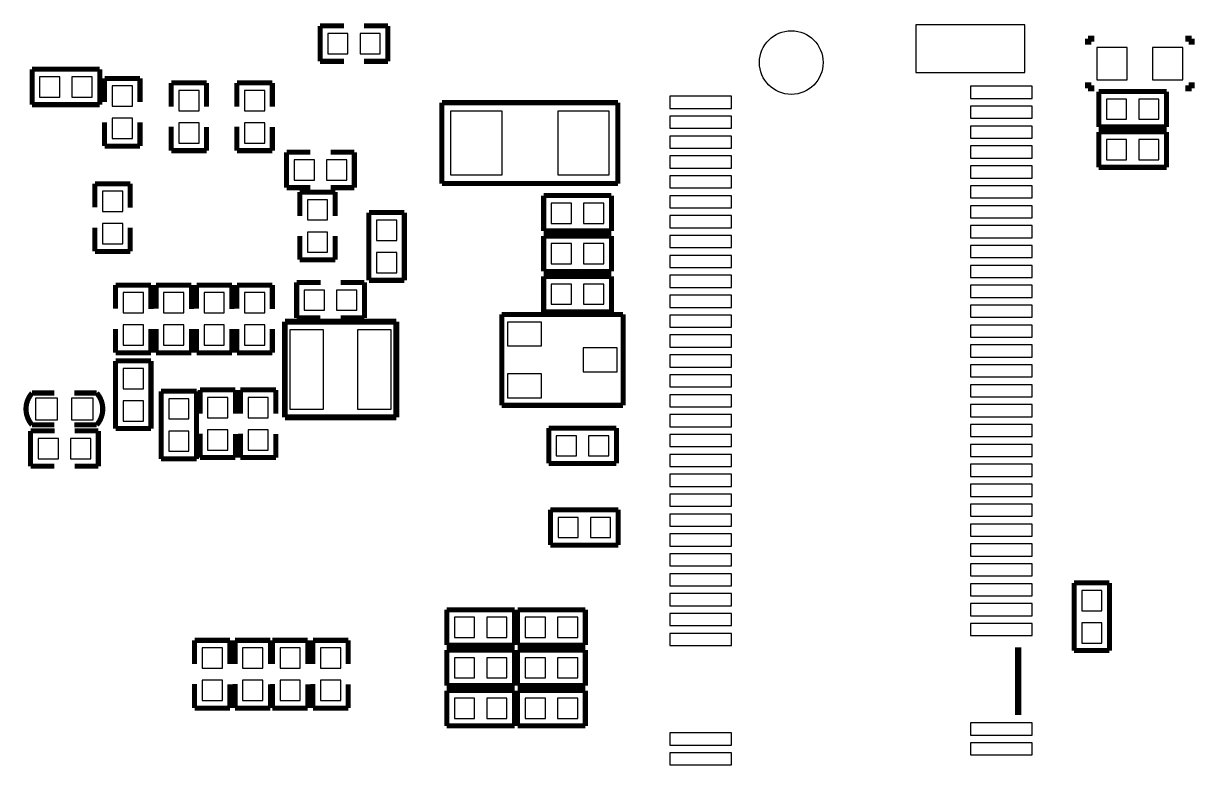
# Model space of a CAD drawing. Extents: x -68.1 to 17, y 26 to 103.8.
# Drawn here: x -31.29 to -1.86, y 62.04 to 80.62 of the extents above; entities that cross this region are included whole.
import ezdxf

# ---------------------------------------------------------------- set-up
doc = ezdxf.new("R2010")
doc.units = 0
doc.layers.add('PG_SILKSCREEN_BOTTOM', color=134, linetype='CONTINUOUS')
doc.layers.add('PIN_BOTTOM', color=242, linetype='CONTINUOUS')

msp = doc.modelspace()

# ---------------------------------------------------------------- linework, layer by layer
at = {"layer": 'PG_SILKSCREEN_BOTTOM'}
for points, const_width in [([(-23.83282, 80.55356), (-23.83282, 79.66456)], 0.127), ([(-23.23592, 80.55356), (-23.83282, 80.55356)], 0.127), ([(-22.13102, 80.55356), (-22.72792, 80.55356)], 0.127), ([(-22.13102, 79.66456), (-22.13102, 80.55356)], 0.127), ([(-4.536694, 80.082136), (-4.536694, 80.234536)], 0.1524), ([(-4.536694, 80.234536), (-4.384294, 80.234536)], 0.1524), ([(-1.938782, 80.234536), (-2.091182, 80.234536)], 0.1524), ([(-1.938782, 80.082136), (-1.938782, 80.234536)], 0.1524), ([(-31.072074, 79.464154), (-31.072074, 78.575154)], 0.127), ([(-29.370274, 79.464154), (-31.072074, 79.464154)], 0.127), ([(-29.370274, 78.575154), (-29.370274, 79.464154)], 0.127), ([(-23.83282, 79.66456), (-23.23592, 79.66456)], 0.127), ([(-22.73173, 79.66456), (-22.13102, 79.66456)], 0.127), ([(-29.248354, 79.235554), (-29.248354, 78.638654)], 0.127), ([(-28.359354, 79.235554), (-29.248354, 79.235554)], 0.127), ([(-28.359354, 78.638654), (-28.359354, 79.235554)], 0.127), ([(-27.574494, 79.121254), (-27.574494, 78.524354)], 0.127), ([(-26.685494, 79.121254), (-27.574494, 79.121254)], 0.127), ([(-26.685494, 78.524354), (-26.685494, 79.121254)], 0.127), ([(-25.923494, 79.121254), (-25.923494, 78.524354)], 0.127), ([(-25.034494, 79.121254), (-25.923494, 79.121254)], 0.127), ([(-25.034494, 78.524354), (-25.034494, 79.121254)], 0.127), ([(-4.536694, 79.135224), (-4.536694, 78.982824)], 0.1524), ([(-1.938782, 79.135224), (-1.938782, 78.982824)], 0.1524), ([(-4.536694, 78.982824), (-4.384294, 78.982824)], 0.1524), ([(-4.268978, 78.9051), (-4.268978, 78.0161)], 0.127), ([(-2.567178, 78.9051), (-4.268978, 78.9051)], 0.127), ([(-2.567178, 78.0161), (-2.567178, 78.9051)], 0.127), ([(-1.938782, 78.982824), (-2.091182, 78.982824)], 0.1524), ([(-31.072074, 78.575154), (-29.370274, 78.575154)], 0.127), ([(-16.35252, 78.6257), (-20.77212, 78.6257)], 0.127), ([(-20.77212, 78.6257), (-20.77212, 76.5937)], 0.127), ([(-16.35252, 76.5937), (-16.35252, 78.6257)], 0.127), ([(-29.248354, 78.134464), (-29.248354, 77.533754)], 0.127), ([(-28.359354, 77.533754), (-28.359354, 78.130654)], 0.127), ([(-27.574494, 78.020164), (-27.574494, 77.419454)], 0.127), ([(-26.685494, 77.419454), (-26.685494, 78.016354)], 0.127), ([(-25.923494, 78.020164), (-25.923494, 77.419454)], 0.127), ([(-25.034494, 77.419454), (-25.034494, 78.016354)], 0.127), ([(-4.268978, 78.0161), (-2.567178, 78.0161)], 0.127), ([(-4.268978, 77.8891), (-4.268978, 77.0001)], 0.127), ([(-2.567178, 77.8891), (-4.268978, 77.8891)], 0.127), ([(-2.567178, 77.0001), (-2.567178, 77.8891)], 0.127), ([(-29.248354, 77.533754), (-28.359354, 77.533754)], 0.127), ([(-27.574494, 77.419454), (-26.685494, 77.419454)], 0.127), ([(-25.923494, 77.419454), (-25.034494, 77.419454)], 0.127), ([(-24.6761, 77.37856), (-24.6761, 76.48956)], 0.127), ([(-24.07539, 77.37856), (-24.6761, 77.37856)], 0.127), ([(-22.9743, 77.37856), (-23.5712, 77.37856)], 0.127), ([(-22.9743, 76.48956), (-22.9743, 77.37856)], 0.127), ([(-4.268978, 77.0001), (-2.567178, 77.0001)], 0.127), ([(-29.492194, 76.588366), (-29.492194, 75.991466)], 0.127), ([(-28.603194, 76.588366), (-29.492194, 76.588366)], 0.127), ([(-28.603194, 75.987656), (-28.603194, 76.588366)], 0.127), ([(-24.6761, 76.48956), (-24.0792, 76.48956)], 0.127), ([(-23.5712, 76.48956), (-22.9743, 76.48956)], 0.127), ([(-20.77212, 76.5937), (-16.35252, 76.5937)], 0.127), ([(-24.343614, 76.378054), (-24.343614, 75.781154)], 0.127), ([(-23.454614, 76.378054), (-24.343614, 76.378054)], 0.127), ([(-23.454614, 75.777344), (-23.454614, 76.378054)], 0.127), ([(-18.21688, 76.2889), (-18.21688, 75.3999)], 0.127), ([(-16.51508, 76.2889), (-18.21688, 76.2889)], 0.127), ([(-16.51508, 75.3999), (-16.51508, 76.2889)], 0.127), ([(-22.606254, 75.861926), (-22.606254, 74.160126)], 0.127), ([(-21.717254, 75.861926), (-22.606254, 75.861926)], 0.127), ([(-21.717254, 74.160126), (-21.717254, 75.861926)], 0.127), ([(-29.492194, 75.483466), (-29.492194, 74.886566)], 0.127), ([(-28.603194, 74.886566), (-28.603194, 75.483466)], 0.127), ([(-24.343614, 75.273154), (-24.343614, 74.676254)], 0.127), ([(-23.454614, 74.676254), (-23.454614, 75.273154)], 0.127), ([(-18.21688, 75.3999), (-16.51508, 75.3999)], 0.127), ([(-16.51508, 75.2729), (-18.21688, 75.2729)], 0.127), ([(-18.21688, 75.2729), (-18.21688, 74.3839)], 0.127), ([(-16.51508, 74.3839), (-16.51508, 75.2729)], 0.127), ([(-29.492194, 74.886566), (-28.603194, 74.886566)], 0.127), ([(-24.343614, 74.676254), (-23.454614, 74.676254)], 0.127), ([(-18.21688, 74.3839), (-16.51508, 74.3839)], 0.127), ([(-24.422354, 74.106786), (-24.422354, 73.217786)], 0.127), ([(-23.821644, 74.106786), (-24.422354, 74.106786)], 0.127), ([(-22.720554, 74.106786), (-23.317454, 74.106786)], 0.127), ([(-22.720554, 73.217786), (-22.720554, 74.106786)], 0.127), ([(-22.606254, 74.160126), (-21.717254, 74.160126)], 0.127), ([(-16.51508, 74.2569), (-18.21688, 74.2569)], 0.127), ([(-18.21688, 74.2569), (-18.21688, 73.3679)], 0.127), ([(-16.51508, 73.3679), (-16.51508, 74.2569)], 0.127), ([(-28.971494, 74.041254), (-28.971494, 73.444354)], 0.127), ([(-28.082494, 74.041254), (-28.971494, 74.041254)], 0.127), ([(-28.082494, 73.440544), (-28.082494, 74.041254)], 0.127), ([(-27.955494, 74.041254), (-27.955494, 73.444354)], 0.127), ([(-27.066494, 74.041254), (-27.955494, 74.041254)], 0.127), ([(-27.066494, 73.440544), (-27.066494, 74.041254)], 0.127), ([(-26.939494, 74.041254), (-26.939494, 73.444354)], 0.127), ([(-26.050494, 74.041254), (-26.939494, 74.041254)], 0.127), ([(-26.050494, 73.440544), (-26.050494, 74.041254)], 0.127), ([(-25.923494, 74.041254), (-25.923494, 73.444354)], 0.127), ([(-25.034494, 74.041254), (-25.923494, 74.041254)], 0.127), ([(-25.034494, 73.440544), (-25.034494, 74.041254)], 0.127), ([(-24.422354, 73.217786), (-23.825454, 73.217786)], 0.127), ([(-23.317454, 73.217786), (-22.720554, 73.217786)], 0.127), ([(-19.27098, 73.3044), (-16.22298, 73.3044)], 0.127), ([(-19.27098, 71.0184), (-19.27098, 73.3044)], 0.127), ([(-18.21688, 73.3679), (-16.51508, 73.3679)], 0.127), ([(-16.22298, 73.3044), (-16.22298, 71.0184)], 0.127), ([(-28.971494, 72.936354), (-28.971494, 72.339454)], 0.127), ([(-28.082494, 72.339454), (-28.082494, 72.936354)], 0.127), ([(-27.955494, 72.936354), (-27.955494, 72.339454)], 0.127), ([(-27.066494, 72.339454), (-27.066494, 72.936354)], 0.127), ([(-26.939494, 72.936354), (-26.939494, 72.339454)], 0.127), ([(-26.050494, 72.339454), (-26.050494, 72.936354)], 0.127), ([(-25.923494, 72.936354), (-25.923494, 72.339454)], 0.127), ([(-25.034494, 72.339454), (-25.034494, 72.936354)], 0.127), ([(-24.720042, 70.720458), (-24.720042, 73.12025)], 0.150114), ([(-24.720042, 73.12025), (-21.919946, 73.12025)], 0.150114), ([(-21.919946, 73.12025), (-21.919946, 70.720458)], 0.150114), ([(-28.971494, 72.339454), (-28.082494, 72.339454)], 0.127), ([(-27.955494, 72.339454), (-27.066494, 72.339454)], 0.127), ([(-26.939494, 72.339454), (-26.050494, 72.339454)], 0.127), ([(-25.923494, 72.339454), (-25.034494, 72.339454)], 0.127), ([(-28.971494, 72.136254), (-28.971494, 70.434454)], 0.127), ([(-28.082494, 72.136254), (-28.971494, 72.136254)], 0.127), ([(-28.082494, 70.434454), (-28.082494, 72.136254)], 0.127), ([(-31.072074, 71.327264), (-30.50921, 71.327264)], 0.130048), ([(-29.446474, 71.327264), (-30.009338, 71.327264)], 0.130048), ([(-27.828494, 71.374254), (-27.828494, 69.672454)], 0.127), ([(-26.939494, 71.374254), (-27.828494, 71.374254)], 0.127), ([(-26.939494, 69.672454), (-26.939494, 71.374254)], 0.127), ([(-26.850594, 71.407274), (-26.850594, 70.810374)], 0.127), ([(-25.961594, 71.407274), (-26.850594, 71.407274)], 0.127), ([(-25.961594, 70.810374), (-25.961594, 71.407274)], 0.127), ([(-25.834594, 71.407274), (-25.834594, 70.810374)], 0.127), ([(-24.945594, 71.407274), (-25.834594, 71.407274)], 0.127), ([(-24.945594, 70.810374), (-24.945594, 71.407274)], 0.127), ([(-16.22298, 71.0184), (-19.27098, 71.0184)], 0.127), ([(-21.919946, 70.720458), (-24.720042, 70.720458)], 0.150114), ([(-31.107634, 70.376034), (-31.107634, 69.487034)], 0.127), ([(-30.506924, 70.376034), (-31.107634, 70.376034)], 0.127), ([(-30.50921, 70.527164), (-31.072074, 70.527164)], 0.130048), ([(-30.009338, 70.527164), (-29.446474, 70.527164)], 0.130048), ([(-29.405834, 70.376034), (-30.002734, 70.376034)], 0.127), ([(-29.405834, 69.487034), (-29.405834, 70.376034)], 0.127), ([(-28.971494, 70.434454), (-28.082494, 70.434454)], 0.127), ([(-26.850594, 70.306184), (-26.850594, 69.705474)], 0.127), ([(-25.961594, 69.705474), (-25.961594, 70.302374)], 0.127), ([(-25.834594, 70.306184), (-25.834594, 69.705474)], 0.127), ([(-24.945594, 69.705474), (-24.945594, 70.302374)], 0.127), ([(-18.08988, 70.4469), (-18.08988, 69.5579)], 0.127), ([(-16.38808, 70.4469), (-18.08988, 70.4469)], 0.127), ([(-16.38808, 69.5579), (-16.38808, 70.4469)], 0.127), ([(-26.850594, 69.705474), (-25.961594, 69.705474)], 0.127), ([(-25.834594, 69.705474), (-24.945594, 69.705474)], 0.127), ([(-31.107634, 69.487034), (-30.510734, 69.487034)], 0.127), ([(-30.002734, 69.487034), (-29.405834, 69.487034)], 0.127), ([(-27.828494, 69.672454), (-26.939494, 69.672454)], 0.127), ([(-18.08988, 69.5579), (-16.38808, 69.5579)], 0.127), ([(-18.0467, 68.39458), (-18.0467, 67.50558)], 0.127), ([(-16.3449, 68.39458), (-18.0467, 68.39458)], 0.127), ([(-16.3449, 67.50558), (-16.3449, 68.39458)], 0.127), ([(-18.0467, 67.50558), (-16.3449, 67.50558)], 0.127), ([(-4.0005, 66.55689), (-4.8895, 66.55689)], 0.127), ([(-4.8895, 66.55689), (-4.8895, 64.85509)], 0.127), ([(-4.0005, 64.85509), (-4.0005, 66.55689)], 0.127), ([(-20.6502, 65.88252), (-20.6502, 64.99352)], 0.127), ([(-18.9484, 65.88252), (-20.6502, 65.88252)], 0.127), ([(-18.9484, 64.99352), (-18.9484, 65.88252)], 0.127), ([(-17.1704, 65.88252), (-18.8722, 65.88252)], 0.127), ([(-18.8722, 65.88252), (-18.8722, 64.99352)], 0.127), ([(-17.1704, 64.99352), (-17.1704, 65.88252)], 0.127), ([(-26.0985, 65.1129), (-26.9875, 65.1129)], 0.127), ([(-26.9875, 65.1129), (-26.9875, 64.516)], 0.127), ([(-26.0985, 64.516), (-26.0985, 65.1129)], 0.127), ([(-25.0825, 65.1129), (-25.9715, 65.1129)], 0.127), ([(-25.9715, 65.1129), (-25.9715, 64.516)], 0.127), ([(-25.0825, 64.516), (-25.0825, 65.1129)], 0.127), ([(-25.0317, 65.1129), (-25.0317, 64.516)], 0.127), ([(-24.1427, 65.1129), (-25.0317, 65.1129)], 0.127), ([(-24.1427, 64.516), (-24.1427, 65.1129)], 0.127), ([(-24.0157, 65.1129), (-24.0157, 64.516)], 0.127), ([(-23.1267, 65.1129), (-24.0157, 65.1129)], 0.127), ([(-23.1267, 64.516), (-23.1267, 65.1129)], 0.127), ([(-20.6502, 64.99352), (-18.9484, 64.99352)], 0.127), ([(-18.8722, 64.99352), (-17.1704, 64.99352)], 0.127), ([(-18.9484, 64.86652), (-20.6502, 64.86652)], 0.127), ([(-20.6502, 64.86652), (-20.6502, 63.97752)], 0.127), ([(-18.9484, 63.97752), (-18.9484, 64.86652)], 0.127), ([(-18.8722, 64.86652), (-18.8722, 63.97752)], 0.127), ([(-17.1704, 64.86652), (-18.8722, 64.86652)], 0.127), ([(-17.1704, 63.97752), (-17.1704, 64.86652)], 0.127), ([(-6.295136, 63.234062), (-6.295136, 64.934084)], 0.1524), ([(-4.8895, 64.85509), (-4.0005, 64.85509)], 0.127), ([(-26.9875, 64.01181), (-26.9875, 63.4111)], 0.127), ([(-26.0985, 63.4111), (-26.0985, 64.008)], 0.127), ([(-25.9715, 64.01181), (-25.9715, 63.4111)], 0.127), ([(-25.0825, 63.4111), (-25.0825, 64.008)], 0.127), ([(-25.0317, 64.01181), (-25.0317, 63.4111)], 0.127), ([(-24.1427, 63.4111), (-24.1427, 64.008)], 0.127), ([(-24.0157, 64.01181), (-24.0157, 63.4111)], 0.127), ([(-23.1267, 63.4111), (-23.1267, 64.008)], 0.127), ([(-20.6502, 63.97752), (-18.9484, 63.97752)], 0.127), ([(-18.9484, 63.85052), (-20.6502, 63.85052)], 0.127), ([(-20.6502, 63.85052), (-20.6502, 62.96152)], 0.127), ([(-18.9484, 62.96152), (-18.9484, 63.85052)], 0.127), ([(-18.8722, 63.97752), (-17.1704, 63.97752)], 0.127), ([(-18.8722, 63.85052), (-18.8722, 62.96152)], 0.127), ([(-17.1704, 63.85052), (-18.8722, 63.85052)], 0.127), ([(-17.1704, 62.96152), (-17.1704, 63.85052)], 0.127), ([(-26.9875, 63.4111), (-26.0985, 63.4111)], 0.127), ([(-25.9715, 63.4111), (-25.0825, 63.4111)], 0.127), ([(-25.0317, 63.4111), (-24.1427, 63.4111)], 0.127), ([(-24.0157, 63.4111), (-23.1267, 63.4111)], 0.127), ([(-20.6502, 62.96152), (-18.9484, 62.96152)], 0.127), ([(-18.8722, 62.96152), (-17.1704, 62.96152)], 0.127)]:
    msp.add_lwpolyline(points, dxfattribs=dict(at, const_width=const_width))
at = {"layer": 'PG_SILKSCREEN_BOTTOM', "const_width": 0.130048}
for points in [[(-31.072074, 70.527164, -0.377946), (-31.072074, 71.327264)], [(-29.446474, 70.527164, 0.377946), (-29.446474, 71.327264)]]:
    msp.add_lwpolyline(points, format="xyb", dxfattribs=at)
at = {"layer": 'PIN_BOTTOM'}
for points in [[(-23.13432, 79.85506), (-23.13432, 80.36306), (-23.64232, 80.36306), (-23.64232, 79.85506)], [(-22.32152, 79.85506), (-22.32152, 80.36306), (-22.82952, 80.36306), (-22.82952, 79.85506)], [(-8.866632, 79.387192), (-6.123432, 79.387192), (-6.123432, 80.580992), (-8.866632, 80.580992)], [(-4.317238, 80.01508), (-4.317238, 79.20228), (-3.555238, 79.20228), (-3.555238, 80.01508)], [(-2.920238, 80.01508), (-2.920238, 79.20228), (-2.158238, 79.20228), (-2.158238, 80.01508)], [(-30.881574, 79.273654), (-30.881574, 78.765654), (-30.373574, 78.765654), (-30.373574, 79.273654)], [(-30.068774, 79.273654), (-30.068774, 78.765654), (-29.560774, 78.765654), (-29.560774, 79.273654)], [(-29.057854, 78.537054), (-28.549854, 78.537054), (-28.549854, 79.045054), (-29.057854, 79.045054)], [(-27.383994, 78.422754), (-26.875994, 78.422754), (-26.875994, 78.930754), (-27.383994, 78.930754)], [(-25.732994, 78.422754), (-25.224994, 78.422754), (-25.224994, 78.930754), (-25.732994, 78.930754)], [(-7.494778, 78.731618), (-5.945378, 78.731618), (-5.945378, 79.036418), (-7.494778, 79.036418)], [(-15.044674, 78.481682), (-13.495274, 78.481682), (-13.495274, 78.786482), (-15.044674, 78.786482)], [(-4.078478, 78.7146), (-4.078478, 78.2066), (-3.570478, 78.2066), (-3.570478, 78.7146)], [(-3.265678, 78.7146), (-3.265678, 78.2066), (-2.757678, 78.2066), (-2.757678, 78.7146)], [(-19.26082, 76.8096), (-19.26082, 78.4098), (-20.55622, 78.4098), (-20.55622, 76.8096)], [(-16.56842, 76.8096), (-16.56842, 78.4098), (-17.86382, 78.4098), (-17.86382, 76.8096)], [(-15.044674, 77.98181), (-13.495274, 77.98181), (-13.495274, 78.28661), (-15.044674, 78.28661)], [(-7.494778, 78.231746), (-5.945378, 78.231746), (-5.945378, 78.536546), (-7.494778, 78.536546)], [(-29.057854, 77.724254), (-28.549854, 77.724254), (-28.549854, 78.232254), (-29.057854, 78.232254)], [(-27.383994, 77.609954), (-26.875994, 77.609954), (-26.875994, 78.117954), (-27.383994, 78.117954)], [(-25.732994, 77.609954), (-25.224994, 77.609954), (-25.224994, 78.117954), (-25.732994, 78.117954)], [(-7.494778, 77.73162), (-5.945378, 77.73162), (-5.945378, 78.03642), (-7.494778, 78.03642)], [(-15.044674, 77.481684), (-13.495274, 77.481684), (-13.495274, 77.786484), (-15.044674, 77.786484)], [(-4.078478, 77.6986), (-4.078478, 77.1906), (-3.570478, 77.1906), (-3.570478, 77.6986)], [(-3.265678, 77.6986), (-3.265678, 77.1906), (-2.757678, 77.1906), (-2.757678, 77.6986)], [(-7.494778, 77.231748), (-5.945378, 77.231748), (-5.945378, 77.536548), (-7.494778, 77.536548)], [(-24.4856, 77.18806), (-24.4856, 76.68006), (-23.9776, 76.68006), (-23.9776, 77.18806)], [(-23.6728, 77.18806), (-23.6728, 76.68006), (-23.1648, 76.68006), (-23.1648, 77.18806)], [(-15.044674, 76.981812), (-13.495274, 76.981812), (-13.495274, 77.286612), (-15.044674, 77.286612)], [(-7.494778, 76.731622), (-5.945378, 76.731622), (-5.945378, 77.036422), (-7.494778, 77.036422)], [(-15.044674, 76.481686), (-13.495274, 76.481686), (-13.495274, 76.786486), (-15.044674, 76.786486)], [(-7.494778, 76.23175), (-5.945378, 76.23175), (-5.945378, 76.53655), (-7.494778, 76.53655)], [(-28.793694, 76.397866), (-29.301694, 76.397866), (-29.301694, 75.889866), (-28.793694, 75.889866)], [(-15.044674, 75.981814), (-13.495274, 75.981814), (-13.495274, 76.286614), (-15.044674, 76.286614)], [(-23.645114, 76.187554), (-24.153114, 76.187554), (-24.153114, 75.679554), (-23.645114, 75.679554)], [(-17.51838, 75.5904), (-17.51838, 76.0984), (-18.02638, 76.0984), (-18.02638, 75.5904)], [(-16.70558, 75.5904), (-16.70558, 76.0984), (-17.21358, 76.0984), (-17.21358, 75.5904)], [(-7.494778, 75.731624), (-5.945378, 75.731624), (-5.945378, 76.036424), (-7.494778, 76.036424)], [(-22.415754, 75.163426), (-21.907754, 75.163426), (-21.907754, 75.671426), (-22.415754, 75.671426)], [(-15.044674, 75.481688), (-13.495274, 75.481688), (-13.495274, 75.786488), (-15.044674, 75.786488)], [(-28.793694, 75.585066), (-29.301694, 75.585066), (-29.301694, 75.077066), (-28.793694, 75.077066)], [(-23.645114, 75.374754), (-24.153114, 75.374754), (-24.153114, 74.866754), (-23.645114, 74.866754)], [(-7.494778, 75.231752), (-5.945378, 75.231752), (-5.945378, 75.536552), (-7.494778, 75.536552)], [(-17.51838, 74.5744), (-17.51838, 75.0824), (-18.02638, 75.0824), (-18.02638, 74.5744)], [(-16.70558, 74.5744), (-16.70558, 75.0824), (-17.21358, 75.0824), (-17.21358, 74.5744)], [(-15.044674, 74.981816), (-13.495274, 74.981816), (-13.495274, 75.286616), (-15.044674, 75.286616)], [(-7.494778, 74.731626), (-5.945378, 74.731626), (-5.945378, 75.036426), (-7.494778, 75.036426)], [(-22.415754, 74.350626), (-21.907754, 74.350626), (-21.907754, 74.858626), (-22.415754, 74.858626)], [(-15.044674, 74.48169), (-13.495274, 74.48169), (-13.495274, 74.78649), (-15.044674, 74.78649)], [(-7.494778, 74.231754), (-5.945378, 74.231754), (-5.945378, 74.536554), (-7.494778, 74.536554)], [(-15.044674, 73.981818), (-13.495274, 73.981818), (-13.495274, 74.286618), (-15.044674, 74.286618)], [(-24.231854, 73.916286), (-24.231854, 73.408286), (-23.723854, 73.408286), (-23.723854, 73.916286)], [(-23.419054, 73.916286), (-23.419054, 73.408286), (-22.911054, 73.408286), (-22.911054, 73.916286)], [(-17.51838, 73.5584), (-17.51838, 74.0664), (-18.02638, 74.0664), (-18.02638, 73.5584)], [(-16.70558, 73.5584), (-16.70558, 74.0664), (-17.21358, 74.0664), (-17.21358, 73.5584)], [(-7.494778, 73.731628), (-5.945378, 73.731628), (-5.945378, 74.036428), (-7.494778, 74.036428)], [(-28.272994, 73.850754), (-28.780994, 73.850754), (-28.780994, 73.342754), (-28.272994, 73.342754)], [(-27.256994, 73.850754), (-27.764994, 73.850754), (-27.764994, 73.342754), (-27.256994, 73.342754)], [(-26.240994, 73.850754), (-26.748994, 73.850754), (-26.748994, 73.342754), (-26.240994, 73.342754)], [(-25.224994, 73.850754), (-25.732994, 73.850754), (-25.732994, 73.342754), (-25.224994, 73.342754)], [(-15.044674, 73.481692), (-13.495274, 73.481692), (-13.495274, 73.786492), (-15.044674, 73.786492)], [(-15.044674, 72.98182), (-13.495274, 72.98182), (-13.495274, 73.28662), (-15.044674, 73.28662)], [(-7.494778, 73.231756), (-5.945378, 73.231756), (-5.945378, 73.536556), (-7.494778, 73.536556)], [(-28.272994, 73.037954), (-28.780994, 73.037954), (-28.780994, 72.529954), (-28.272994, 72.529954)], [(-27.256994, 73.037954), (-27.764994, 73.037954), (-27.764994, 72.529954), (-27.256994, 72.529954)], [(-26.240994, 73.037954), (-26.748994, 73.037954), (-26.748994, 72.529954), (-26.240994, 72.529954)], [(-25.224994, 73.037954), (-25.732994, 73.037954), (-25.732994, 72.529954), (-25.224994, 72.529954)], [(-18.271998, 72.511412), (-18.271998, 73.11136), (-19.121882, 73.11136), (-19.121882, 72.511412)], [(-7.494778, 72.73163), (-5.945378, 72.73163), (-5.945378, 73.03643), (-7.494778, 73.03643)], [(-24.59482, 72.920352), (-24.59482, 70.920356), (-23.744936, 70.920356), (-23.744936, 72.920352)], [(-22.895052, 72.920352), (-22.895052, 70.920356), (-22.045168, 70.920356), (-22.045168, 72.920352)], [(-15.044674, 72.481694), (-13.495274, 72.481694), (-13.495274, 72.786494), (-15.044674, 72.786494)], [(-16.372078, 71.861426), (-16.372078, 72.461374), (-17.221962, 72.461374), (-17.221962, 71.861426)], [(-7.494778, 72.231758), (-5.945378, 72.231758), (-5.945378, 72.536558), (-7.494778, 72.536558)], [(-15.044674, 71.981822), (-13.495274, 71.981822), (-13.495274, 72.286622), (-15.044674, 72.286622)], [(-28.780994, 71.437754), (-28.272994, 71.437754), (-28.272994, 71.945754), (-28.780994, 71.945754)], [(-18.271998, 71.21144), (-18.271998, 71.811388), (-19.121882, 71.811388), (-19.121882, 71.21144)], [(-7.494778, 71.731632), (-5.945378, 71.731632), (-5.945378, 72.036432), (-7.494778, 72.036432)], [(-15.044674, 71.481696), (-13.495274, 71.481696), (-13.495274, 71.786496), (-15.044674, 71.786496)], [(-7.494778, 71.23176), (-5.945378, 71.23176), (-5.945378, 71.53656), (-7.494778, 71.53656)], [(-26.660094, 70.708774), (-26.152094, 70.708774), (-26.152094, 71.216774), (-26.660094, 71.216774)], [(-25.644094, 70.708774), (-25.136094, 70.708774), (-25.136094, 71.216774), (-25.644094, 71.216774)], [(-15.044674, 70.981824), (-13.495274, 70.981824), (-13.495274, 71.286624), (-15.044674, 71.286624)], [(-30.984317, 71.202169), (-30.984317, 70.652259), (-30.434407, 70.652259), (-30.434407, 71.202169)], [(-30.084141, 71.202169), (-30.084141, 70.652259), (-29.534231, 70.652259), (-29.534231, 71.202169)], [(-28.780994, 70.624954), (-28.272994, 70.624954), (-28.272994, 71.132954), (-28.780994, 71.132954)], [(-27.637994, 70.675754), (-27.129994, 70.675754), (-27.129994, 71.183754), (-27.637994, 71.183754)], [(-7.494778, 70.731634), (-5.945378, 70.731634), (-5.945378, 71.036434), (-7.494778, 71.036434)], [(-15.044674, 70.481698), (-13.495274, 70.481698), (-13.495274, 70.786498), (-15.044674, 70.786498)], [(-27.637994, 69.862954), (-27.129994, 69.862954), (-27.129994, 70.370954), (-27.637994, 70.370954)], [(-26.660094, 69.895974), (-26.152094, 69.895974), (-26.152094, 70.403974), (-26.660094, 70.403974)], [(-25.644094, 69.895974), (-25.136094, 69.895974), (-25.136094, 70.403974), (-25.644094, 70.403974)], [(-7.494778, 70.231762), (-5.945378, 70.231762), (-5.945378, 70.536562), (-7.494778, 70.536562)], [(-30.917134, 70.185534), (-30.917134, 69.677534), (-30.409134, 69.677534), (-30.409134, 70.185534)], [(-30.104334, 70.185534), (-30.104334, 69.677534), (-29.596334, 69.677534), (-29.596334, 70.185534)], [(-17.39138, 69.7484), (-17.39138, 70.2564), (-17.89938, 70.2564), (-17.89938, 69.7484)], [(-16.57858, 69.7484), (-16.57858, 70.2564), (-17.08658, 70.2564), (-17.08658, 69.7484)], [(-15.044674, 69.981826), (-13.495274, 69.981826), (-13.495274, 70.286626), (-15.044674, 70.286626)], [(-7.494778, 69.731636), (-5.945378, 69.731636), (-5.945378, 70.036436), (-7.494778, 70.036436)], [(-15.044674, 69.4817), (-13.495274, 69.4817), (-13.495274, 69.7865), (-15.044674, 69.7865)], [(-7.494778, 69.231764), (-5.945378, 69.231764), (-5.945378, 69.536564), (-7.494778, 69.536564)], [(-15.044674, 68.981574), (-13.495274, 68.981574), (-13.495274, 69.286374), (-15.044674, 69.286374)], [(-7.494778, 68.731638), (-5.945378, 68.731638), (-5.945378, 69.036438), (-7.494778, 69.036438)], [(-15.044674, 68.481702), (-13.495274, 68.481702), (-13.495274, 68.786502), (-15.044674, 68.786502)], [(-15.044674, 67.981576), (-13.495274, 67.981576), (-13.495274, 68.286376), (-15.044674, 68.286376)], [(-7.494778, 68.231766), (-5.945378, 68.231766), (-5.945378, 68.536566), (-7.494778, 68.536566)], [(-17.3482, 67.69608), (-17.3482, 68.20408), (-17.8562, 68.20408), (-17.8562, 67.69608)], [(-16.5354, 67.69608), (-16.5354, 68.20408), (-17.0434, 68.20408), (-17.0434, 67.69608)], [(-7.494778, 67.73164), (-5.945378, 67.73164), (-5.945378, 68.03644), (-7.494778, 68.03644)], [(-15.044674, 67.481704), (-13.495274, 67.481704), (-13.495274, 67.786504), (-15.044674, 67.786504)], [(-7.494778, 67.231768), (-5.945378, 67.231768), (-5.945378, 67.536568), (-7.494778, 67.536568)], [(-15.044674, 66.981578), (-13.495274, 66.981578), (-13.495274, 67.286378), (-15.044674, 67.286378)], [(-7.494778, 66.731642), (-5.945378, 66.731642), (-5.945378, 67.036442), (-7.494778, 67.036442)], [(-15.044674, 66.481706), (-13.495274, 66.481706), (-13.495274, 66.786506), (-15.044674, 66.786506)], [(-7.494778, 66.23177), (-5.945378, 66.23177), (-5.945378, 66.53657), (-7.494778, 66.53657)], [(-15.044674, 65.98158), (-13.495274, 65.98158), (-13.495274, 66.28638), (-15.044674, 66.28638)], [(-4.699, 65.85839), (-4.191, 65.85839), (-4.191, 66.36639), (-4.699, 66.36639)], [(-7.494778, 65.731644), (-5.945378, 65.731644), (-5.945378, 66.036444), (-7.494778, 66.036444)], [(-19.9517, 65.18402), (-19.9517, 65.69202), (-20.4597, 65.69202), (-20.4597, 65.18402)], [(-19.1389, 65.18402), (-19.1389, 65.69202), (-19.6469, 65.69202), (-19.6469, 65.18402)], [(-18.1737, 65.18402), (-18.1737, 65.69202), (-18.6817, 65.69202), (-18.6817, 65.18402)], [(-17.3609, 65.18402), (-17.3609, 65.69202), (-17.8689, 65.69202), (-17.8689, 65.18402)], [(-15.044674, 65.481708), (-13.495274, 65.481708), (-13.495274, 65.786508), (-15.044674, 65.786508)], [(-7.494778, 65.231772), (-5.945378, 65.231772), (-5.945378, 65.536572), (-7.494778, 65.536572)], [(-4.699, 65.04559), (-4.191, 65.04559), (-4.191, 65.55359), (-4.699, 65.55359)], [(-15.044674, 64.981582), (-13.495274, 64.981582), (-13.495274, 65.286382), (-15.044674, 65.286382)], [(-26.797, 64.4144), (-26.289, 64.4144), (-26.289, 64.9224), (-26.797, 64.9224)], [(-25.781, 64.4144), (-25.273, 64.4144), (-25.273, 64.9224), (-25.781, 64.9224)], [(-24.8412, 64.4144), (-24.3332, 64.4144), (-24.3332, 64.9224), (-24.8412, 64.9224)], [(-23.8252, 64.4144), (-23.3172, 64.4144), (-23.3172, 64.9224), (-23.8252, 64.9224)], [(-19.9517, 64.16802), (-19.9517, 64.67602), (-20.4597, 64.67602), (-20.4597, 64.16802)], [(-19.1389, 64.16802), (-19.1389, 64.67602), (-19.6469, 64.67602), (-19.6469, 64.16802)], [(-18.1737, 64.16802), (-18.1737, 64.67602), (-18.6817, 64.67602), (-18.6817, 64.16802)], [(-17.3609, 64.16802), (-17.3609, 64.67602), (-17.8689, 64.67602), (-17.8689, 64.16802)], [(-26.797, 63.6016), (-26.289, 63.6016), (-26.289, 64.1096), (-26.797, 64.1096)], [(-25.781, 63.6016), (-25.273, 63.6016), (-25.273, 64.1096), (-25.781, 64.1096)], [(-24.8412, 63.6016), (-24.3332, 63.6016), (-24.3332, 64.1096), (-24.8412, 64.1096)], [(-23.8252, 63.6016), (-23.3172, 63.6016), (-23.3172, 64.1096), (-23.8252, 64.1096)], [(-20.4597, 63.66002), (-20.4597, 63.15202), (-19.9517, 63.15202), (-19.9517, 63.66002)], [(-19.6469, 63.66002), (-19.6469, 63.15202), (-19.1389, 63.15202), (-19.1389, 63.66002)], [(-18.1737, 63.15202), (-18.1737, 63.66002), (-18.6817, 63.66002), (-18.6817, 63.15202)], [(-17.3609, 63.15202), (-17.3609, 63.66002), (-17.8689, 63.66002), (-17.8689, 63.15202)], [(-7.494778, 62.73165), (-5.945378, 62.73165), (-5.945378, 63.03645), (-7.494778, 63.03645)], [(-15.044674, 62.481714), (-13.495274, 62.481714), (-13.495274, 62.786514), (-15.044674, 62.786514)], [(-7.494778, 62.231778), (-5.945378, 62.231778), (-5.945378, 62.536578), (-7.494778, 62.536578)], [(-15.044674, 61.981588), (-13.495274, 61.981588), (-13.495274, 62.286388), (-15.044674, 62.286388)]]:
    msp.add_lwpolyline(points, close=True, dxfattribs=at)
msp.add_circle((-11.99515, 79.63408), 0.8001, dxfattribs=at)

doc.saveas('drawing.dxf')
